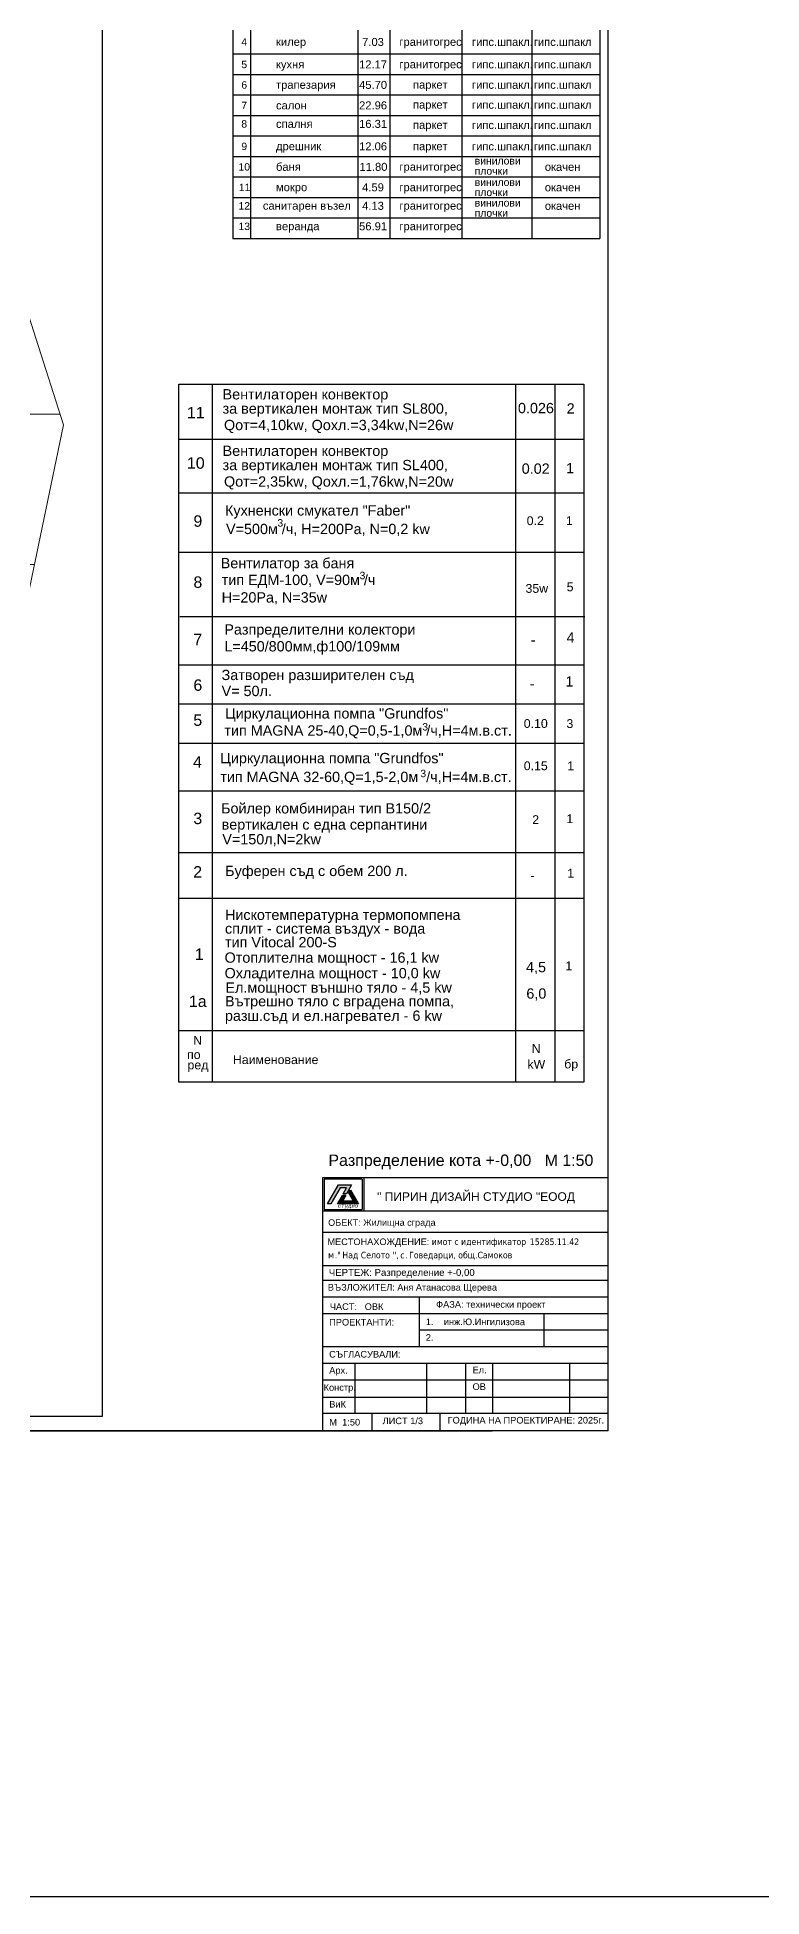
# Model space of a CAD drawing. Header units: centimetres. Extents: x 5906 to 32017, y -966 to 7982.
# Drawn here: x 17693 to 18961, y 2654 to 5908 of the extents above; entities that cross this region are included whole.
import ezdxf

# ---------------------------------------------------------------- set-up
doc = ezdxf.new("R2010")
doc.units = ezdxf.units.CM
doc.header["$MEASUREMENT"] = 0
doc.layers.add('ARCH', color=7, linetype='Continuous')
doc.layers.add('ИМОТНИ_ГРАНИЦИ_Pen_No__21', color=7, linetype='Continuous', lineweight=13)
doc.layers.add('плочи_Pen_No__41', color=7, linetype='Continuous', lineweight=13)
doc.styles.add('GENERATED_STYLE_1', font='arial.ttf')
doc.styles.add('GENERATED_STYLE_148', font='arial.ttf')
doc.styles.add('GENERATED_STYLE_3', font='couri.ttf')
doc.styles.add('GENERATED_STYLE_7', font='tahoma.ttf')

msp = doc.modelspace()

# ---------------------------------------------------------------- hatches: boundary and pattern name
at = {"layer": 'ARCH', "linetype": 'ByBlock'}
for points in [[(18220.291, 3899.409), (18201.411, 3866.538), (18207.113, 3866.538), (18223.049, 3894.281), (18234.371, 3894.281), (18228.613, 3884.127), (18234.522, 3884.127), (18236.812, 3888.165), (18239.719, 3893.292), (18240.28, 3894.281), (18243.188, 3899.409), (18237.279, 3899.409), (18236.169, 3899.409)], [(18227.1, 3881.458), (18218.639, 3866.538), (18224.548, 3866.538), (18249.364, 3866.538), (18255.247, 3866.538), (18252.24, 3871.719), (18241.182, 3890.771), (18238.275, 3885.644), (18246.357, 3871.719), (18227.486, 3871.719), (18233.009, 3881.458)]]:
    msp.add_hatch(color=256, dxfattribs=at).paths.add_polyline_path(points)

# ---------------------------------------------------------------- linework, layer by layer
msp.add_lwpolyline([(13027.15, 7536.77), (32016.754, 7536.77), (32016.754, 2653.713), (13027.15, 2653.713)], close=True)
for p, q in [((17807.058, 6444.139), (17807.058, 3494.512)), ((18692.401, 3469.139), (18692.401, 6469.139)), ((18035.4, 6057.818), (18035.4, 5555.95)), ((18066.166, 6057.818), (18066.166, 5555.95)), ((18254.36, 6057.818), (18254.36, 5555.95)), ((18310.719, 5555.95), (18310.719, 6057.818)), ((18436.219, 6057.818), (18436.219, 5555.95)), ((18558.929, 6057.818), (18558.929, 5555.95)), ((18677.929, 6057.818), (18677.929, 5555.95)), ((18035.4, 5878.579), (18677.929, 5878.579)), ((18035.4, 5842.732), (18677.929, 5842.732)), ((18035.4, 5806.884), (18677.929, 5806.884)), ((18035.4, 5771.036), (18677.929, 5771.036)), ((18035.4, 5735.189), (18677.929, 5735.189)), ((18035.4, 5699.341), (18677.929, 5699.341)), ((18035.4, 5663.493), (18677.929, 5663.493)), ((18035.4, 5627.646), (18677.929, 5627.646)), ((18035.4, 5591.798), (18677.929, 5591.798)), ((18035.4, 5555.95), (18677.929, 5555.95)), ((17941.122, 4079.21), (17941.122, 5300.669)), ((17941.123, 5300.669), (18649.488, 5300.669)), ((17999.196, 5300.669), (17999.196, 4079.21)), ((18530.388, 5300.669), (18530.388, 4079.21)), ((18598.901, 5300.669), (18598.901, 4079.21)), ((18649.488, 5300.669), (18649.487, 4079.21)), ((17941.123, 5204.372), (18649.488, 5204.372)), ((17941.123, 5110.55), (18649.488, 5110.55)), ((17941.121, 5006.926), (18649.487, 5006.926)), ((17942.943, 4894.116), (18651.308, 4894.116)), ((17941.122, 4809.917), (18649.434, 4809.906)), ((17941.122, 4741.363), (18649.487, 4741.363)), ((17941.122, 4672.81), (18649.487, 4672.81)), ((17941.122, 4589.061), (18649.487, 4589.061)), ((17941.122, 4481.373), (18649.487, 4481.373)), ((18649.487, 4400.864), (17941.122, 4400.864)), ((18649.487, 4265.137), (18649.487, 4079.21)), ((18649.487, 4169.21), (17941.122, 4169.21)), ((18649.487, 4079.21), (17941.122, 4079.21)), ((18192.401, 3912.149), (18192.401, 3469.139)), ((18261.886, 3912.149), (18192.401, 3912.149)), ((18692.401, 3912.149), (18192.401, 3912.149)), ((18261.886, 3909.481), (18195.069, 3909.481)), ((18195.069, 3909.481), (18195.069, 3856.635)), ((18261.886, 3909.481), (18195.069, 3909.481)), ((18261.886, 3909.481), (18261.886, 3856.635)), ((18261.886, 3909.481), (18261.886, 3856.635)), ((18264.555, 3912.149), (18264.555, 3853.967)), ((18264.555, 3912.149), (18264.555, 3853.967)), ((18692.401, 3469.139), (18692.401, 3912.149)), ((18192.401, 3853.967), (18692.401, 3853.967)), ((18195.069, 3856.635), (18261.886, 3856.635)), ((18195.069, 3856.635), (18261.886, 3856.635)), ((18192.401, 3816.622), (18692.401, 3816.622)), ((18192.401, 3758.674), (18692.401, 3758.674)), ((18192.401, 3732.903), (18692.401, 3732.903)), ((18192.401, 3732.903), (18692.401, 3732.903)), ((18192.401, 3703.812), (18692.401, 3703.812)), ((18192.401, 3703.812), (18692.401, 3703.812)), ((18361.516, 3703.812), (18361.516, 3674.721)), ((18361.516, 3703.812), (18361.516, 3674.721)), ((18361.516, 3703.812), (18361.516, 3616.539)), ((18192.401, 3674.721), (18692.401, 3674.721)), ((18361.516, 3645.63), (18692.401, 3645.63)), ((18579.844, 3674.721), (18579.844, 3616.539)), ((18192.401, 3616.539), (18692.401, 3616.539)), ((18192.401, 3616.539), (18692.401, 3616.539)), ((18192.401, 3616.539), (18692.401, 3616.539)), ((18361.516, 3616.539), (18692.401, 3616.539)), ((18361.516, 3616.539), (18692.401, 3616.539)), ((18192.401, 3587.448), (18692.401, 3587.448)), ((18249.087, 3587.916), (18249.087, 3500.174)), ((18374.36, 3587.448), (18374.36, 3500.174)), ((18442.401, 3587.448), (18442.401, 3500.174)), ((18490.166, 3587.448), (18490.166, 3500.174)), ((18624.36, 3587.448), (18624.36, 3500.174)), ((18192.401, 3558.357), (18692.401, 3558.357)), ((18192.401, 3527.988), (18692.401, 3527.988)), ((17807.058, 3494.512), (14539.202, 3494.512)), ((18192.401, 3500.174), (18692.401, 3500.174)), ((18192.401, 3500.174), (18692.401, 3500.174)), ((18278.613, 3500.174), (18278.613, 3469.139)), ((18397.682, 3500.174), (18397.682, 3469.139)), ((18489.202, 3469.139), (14489.202, 3469.139)), ((15691.358, 3469.139), (18489.202, 3469.139)), ((18692.401, 3469.139), (18192.401, 3469.139))]:
    msp.add_line(p, q, dxfattribs=at)
for points in [[(18220.291, 3899.409), (18236.169, 3899.409), (18237.279, 3899.409), (18243.188, 3899.409), (18240.28, 3894.281), (18239.719, 3893.292), (18236.812, 3888.165), (18234.522, 3884.127), (18228.613, 3884.127), (18234.371, 3894.281), (18223.049, 3894.281), (18207.113, 3866.538), (18201.411, 3866.538)], [(18227.1, 3881.458), (18233.009, 3881.458), (18227.486, 3871.719), (18246.357, 3871.719), (18238.275, 3885.644), (18241.182, 3890.771), (18252.24, 3871.719), (18255.247, 3866.538), (18249.364, 3866.538), (18224.548, 3866.538), (18218.639, 3866.538)]]:
    msp.add_lwpolyline(points, close=True, dxfattribs=at)
at = {"layer": 'ИМОТНИ_ГРАНИЦИ_Pen_No__21', "color": 7, "linetype": 'Continuous', "lineweight": 13, "flags": 128}
msp.add_lwpolyline([(14539.202, 4366.234), (14737.259, 4319.622), (16281.66, 3956.152), (17418.031, 3688.71), (17738.977, 5229.689), (17428.537, 6201.002), (17066.045, 6200.317), (16525.965, 6203.067), (15985.645, 6205.829), (15870.309, 6211.743), (15551.053, 6228.114), (15260.155, 6243.03), (15000.616, 6256.339), (14642.708, 6258.378), (14539.202, 6258.92)], dxfattribs=at)
at = {"layer": 'плочи_Pen_No__41', "color": 7, "linetype": 'Continuous', "lineweight": 13}
msp.add_lwpolyline([(17733.001, 5248.388), (17357.352, 5248.359), (17357.372, 4985.029), (17688.522, 4985.054)], dxfattribs=at)

# ---------------------------------------------------------------- texts
at = {"layer": 'ARCH', "linetype": 'ByBlock'}
for s, height, style, p in [('Вентилаторен конвектор', 18, 'GENERATED_STYLE_148', (18017.552, 5274.083)), ('11', 20, 'GENERATED_STYLE_148', (17955.083, 5240.964)), ('за вертикален монтаж тип SL800,', 18, 'GENERATED_STYLE_148', (18017.552, 5249.155)), ('0.026', 18, 'GENERATED_STYLE_148', (18534.415, 5249.961)), ('2', 18, 'GENERATED_STYLE_148', (18619.73, 5249.358)), ('Qот=4,10kw, Qохл.=3,34kw,N=26w', 18, 'GENERATED_STYLE_148', (18020.006, 5220.315)), ('Вентилаторен конвектор', 18, 'GENERATED_STYLE_148', (18017.557, 5175.186)), ('10', 20, 'GENERATED_STYLE_148', (17955.083, 5152.796)), ('за вертикален монтаж тип SL400,', 18, 'GENERATED_STYLE_148', (18017.557, 5150.258)), ('0.02', 18, 'GENERATED_STYLE_148', (18541.062, 5143.987)), ('1', 18, 'GENERATED_STYLE_148', (18618.706, 5144.874)), ('Qот=2,35kw, Qохл.=1,76kw,N=20w', 18, 'GENERATED_STYLE_148', (18020.011, 5121.419)), ('Кухненски смукател "Faber"', 18, 'GENERATED_STYLE_148', (18021.751, 5070.844)), ('9', 20, 'GENERATED_STYLE_148', (17966.494, 5051.244)), ('V=500м /ч, H=200Pа, N=0,2 kw', 18, 'GENERATED_STYLE_148', (18023.513, 5038.413)), ('3', 13, 'GENERATED_STYLE_1', (18113.492, 5051.554)), ('0.2', 15.4239, 'GENERATED_STYLE_148', (18549.73, 5054.126)), ('1', 15.424, 'GENERATED_STYLE_148', (18618.324, 5054.126)), ('Вентилатор за баня', 18, 'GENERATED_STYLE_148', (18014.237, 4978.622)), ('8', 20, 'GENERATED_STYLE_148', (17966.494, 4944.361)), ('  тип ЕДМ-100, V=90м /ч', 18, 'GENERATED_STYLE_148', (18002.034, 4949.229)), ('3', 13, 'GENERATED_STYLE_1', (18257.266, 4959.444)), ('35w', 15.4239, 'GENERATED_STYLE_148', (18547.668, 4935.639)), ('5', 15.424, 'GENERATED_STYLE_148', (18619.678, 4938.39)), ('H=20Pa, N=35w', 18, 'GENERATED_STYLE_148', (18015.897, 4918.682)), ('7', 20, 'GENERATED_STYLE_148', (17966.356, 4843.982)), ('Разпределителни колектори', 18, 'GENERATED_STYLE_148', (18020.613, 4862.536)), ('L=450/800мм,ф100/109мм', 18, 'GENERATED_STYLE_148', (18020.613, 4833.076)), ('-', 18, 'GENERATED_STYLE_148', (18556.963, 4844.325)), ('4', 18, 'GENERATED_STYLE_148', (18619.506, 4848.434)), ('6', 20, 'GENERATED_STYLE_148', (17966.494, 4764.134)), ('Затворен разширителен съд', 18, 'GENERATED_STYLE_148', (18015.803, 4782.946)), ('1', 18, 'GENERATED_STYLE_148', (18617.685, 4771.696)), ('V= 50л.', 18, 'GENERATED_STYLE_148', (18015.803, 4754.925)), ('-', 18, 'GENERATED_STYLE_148', (18555.142, 4767.587)), ('Циркулационна помпа "Grundfos"', 18, 'GENERATED_STYLE_148', (18013.467, 4637.48)), ('тип MAGNA 32-60,Q=1,5-2,0м  /ч,H=4м.в.ст.', 18, 'GENERATED_STYLE_148', (18013.467, 4604.495)), ('3', 13, 'GENERATED_STYLE_1', (18363.547, 4612.993)), ('Бойлер комбиниран тип B150/2', 18, 'GENERATED_STYLE_148', (18014.882, 4549.489)), ('вертикален с една серпантини', 18, 'GENERATED_STYLE_148', (18015.791, 4521.248)), ('V=150л,N=2kw', 18, 'GENERATED_STYLE_148', (18017.047, 4495.443)), ('МЕСТОНАХОЖДЕНИЕ', 11.5, 'GENERATED_STYLE_1', (18200.998, 3794.245)), ('м', 11.5, 'GENERATED_STYLE_7', (18202.191, 3770.961)), ('."', 11.5, 'GENERATED_STYLE_7', (18213.894, 3770.961)), ('Над Селото', 11.5, 'GENERATED_STYLE_7', (18227.193, 3770.961)), ('",', 11.5, 'GENERATED_STYLE_7', (18315.244, 3770.961)), ('с', 11.5, 'GENERATED_STYLE_7', (18328.544, 3770.961)), ('Говедарци, общ.Самоков', 11.50001, 'GENERATED_STYLE_7', (18344.001, 3770.961)), (':', 11.5, 'GENERATED_STYLE_1', (18374.832, 3794.245)), (' имот с идентификатор ', 11.50001, 'GENERATED_STYLE_7', (18379.295, 3794.409)), ('15285.11.42', 11.50001, 'GENERATED_STYLE_7', (18555.162, 3794.245)), ('.', 11.5, 'GENERATED_STYLE_7', (18337.587, 3770.961))]:
    msp.add_text(s, height=height, dxfattribs=dict(at, style=style)).set_placement(p)
for s, insert, char_height, attachment_point, style in [('\\A1;{\\pql;\\fArial|b0|i0|c0|p0;\\W1.000000;4}', (18050.339, 5899.621), 12.96, 4, 'GENERATED_STYLE_1'), ('\\A1;{\\pql;\\fArial|b0|i0|c0|p0;\\W1.000000;килер}', (18111.008, 5897.773), 14, 4, 'GENERATED_STYLE_1'), ('\\A1;{\\pql;\\fArial|b0|i0|c0|p0;\\W1.000000;7.03}', (18261.744, 5899.559), 14, 4, 'GENERATED_STYLE_1'), ('\\A1;{\\pql;\\fArial|b0|i0|c0|p0;\\W1.000000;гранитогрес}', (18326.949, 5897.773), 14, 4, 'GENERATED_STYLE_1'), ('\\A1;{\\pql;\\fArial|b0|i0|c0|p0;\\W1.000000;гипс.шпакл.}', (18454.045, 5899.568), 14, 4, 'GENERATED_STYLE_1'), ('\\A1;{\\pql;\\fArial|b0|i0|c0|p0;\\W1.000000;гипс.шпакл}', (18562.273, 5899.568), 14, 4, 'GENERATED_STYLE_1'), ('\\A1;{\\pql;\\fArial|b0|i0|c0|p0;\\W1.000000;5}', (18050.339, 5860.189), 12.96, 4, 'GENERATED_STYLE_1'), ('\\A1;{\\pql;\\fArial|b0|i0|c0|p0;\\W1.000000;кухня}', (18111.008, 5858.336), 14, 4, 'GENERATED_STYLE_1'), ('\\A1;{\\pql;\\fArial|b0|i0|c0|p0;\\W1.000000;12.17}', (18256.405, 5860.357), 14, 4, 'GENERATED_STYLE_1'), ('\\A1;{\\pql;\\fArial|b0|i0|c0|p0;\\W1.000000;гранитогрес}', (18326.949, 5858.449), 14, 4, 'GENERATED_STYLE_1'), ('\\A1;{\\pql;\\fArial|b0|i0|c0|p0;\\W1.000000;гипс.шпакл.}', (18454.045, 5860.244), 14, 4, 'GENERATED_STYLE_1'), ('\\A1;{\\pql;\\fArial|b0|i0|c0|p0;\\W1.000000;гипс.шпакл}', (18562.273, 5860.244), 14, 4, 'GENERATED_STYLE_1'), ('\\A1;{\\pql;\\fArial|b0|i0|c0|p0;\\W1.000000;6}', (18050.339, 5824.341), 12.96, 4, 'GENERATED_STYLE_1'), ('\\A1;{\\pql;\\fArial|b0|i0|c0|p0;\\W1.000000;трапезария}', (18111.008, 5822.601), 14, 4, 'GENERATED_STYLE_1'), ('\\A1;{\\pql;\\fArial|b0|i0|c0|p0;\\W1.000000;45.70}', (18256.405, 5824.392), 14, 4, 'GENERATED_STYLE_1'), ('\\A1;{\\pql;\\fArial|b0|i0|c0|p0;\\W1.000000;паркет}', (18350.723, 5822.779), 14, 4, 'GENERATED_STYLE_1'), ('\\A1;{\\pql;\\fArial|b0|i0|c0|p0;\\W1.000000;гипс.шпакл.}', (18454.045, 5824.575), 14, 4, 'GENERATED_STYLE_1'), ('\\A1;{\\pql;\\fArial|b0|i0|c0|p0;\\W1.000000;гипс.шпакл}', (18562.273, 5824.575), 14, 4, 'GENERATED_STYLE_1'), ('\\A1;{\\pql;\\fArial|b0|i0|c0|p0;\\W1.000000;7}', (18050.339, 5788.602), 12.96, 4, 'GENERATED_STYLE_1'), ('\\A1;{\\pql;\\fArial|b0|i0|c0|p0;\\W1.000000;салон}', (18111.008, 5788.549), 14, 4, 'GENERATED_STYLE_1'), ('\\A1;{\\pql;\\fArial|b0|i0|c0|p0;\\W1.000000;22.96}', (18256.405, 5788.544), 14, 4, 'GENERATED_STYLE_1'), ('\\A1;{\\pql;\\fArial|b0|i0|c0|p0;\\W1.000000;паркет}', (18350.723, 5787.841), 14, 4, 'GENERATED_STYLE_1'), ('\\A1;{\\pql;\\fArial|b0|i0|c0|p0;\\W1.000000;гипс.шпакл.}', (18454.045, 5789.636), 14, 4, 'GENERATED_STYLE_1'), ('\\A1;{\\pql;\\fArial|b0|i0|c0|p0;\\W1.000000;гипс.шпакл}', (18562.273, 5789.636), 14, 4, 'GENERATED_STYLE_1'), ('\\A1;{\\pql;\\fArial|b0|i0|c0|p0;\\W1.000000;8}', (18050.339, 5756.122), 12.96, 4, 'GENERATED_STYLE_1'), ('\\A1;{\\pql;\\fArial|b0|i0|c0|p0;\\W1.000000;спалня}', (18111.008, 5756.178), 14, 4, 'GENERATED_STYLE_1'), ('\\A1;{\\pql;\\fArial|b0|i0|c0|p0;\\W1.000000;16.31}', (18256.405, 5756.168), 14, 4, 'GENERATED_STYLE_1'), ('\\A1;{\\pql;\\fArial|b0|i0|c0|p0;\\W1.000000;паркет}', (18350.723, 5752.289), 14, 4, 'GENERATED_STYLE_1'), ('\\A1;{\\pql;\\fArial|b0|i0|c0|p0;\\W1.000000;гипс.шпакл.}', (18454.045, 5754.085), 14, 4, 'GENERATED_STYLE_1'), ('\\A1;{\\pql;\\fArial|b0|i0|c0|p0;\\W1.000000;гипс.шпакл}', (18562.273, 5754.085), 14, 4, 'GENERATED_STYLE_1'), ('\\A1;{\\pql;\\fArial|b0|i0|c0|p0;\\W1.000000;9}', (18050.339, 5716.798), 12.96, 4, 'GENERATED_STYLE_1'), ('\\A1;{\\pql;\\fArial|b0|i0|c0|p0;\\W1.000000;дрешник}', (18111.008, 5715.058), 14, 4, 'GENERATED_STYLE_1'), ('\\A1;{\\pql;\\fArial|b0|i0|c0|p0;\\W1.000000;12.06}', (18256.405, 5716.849), 14, 4, 'GENERATED_STYLE_1'), ('\\A1;{\\pql;\\fArial|b0|i0|c0|p0;\\W1.000000;паркет}', (18350.723, 5715.058), 14, 4, 'GENERATED_STYLE_1'), ('\\A1;{\\pql;\\fArial|b0|i0|c0|p0;\\W1.000000;гипс.шпакл.}', (18454.045, 5716.854), 14, 4, 'GENERATED_STYLE_1'), ('\\A1;{\\pql;\\fArial|b0|i0|c0|p0;\\W1.000000;гипс.шпакл}', (18562.273, 5716.854), 14, 4, 'GENERATED_STYLE_1'), ('\\A1;{\\pql;\\fArial|b0|i0|c0|p0;\\W1.000000;10}', (18045.421, 5680.95), 12.96, 4, 'GENERATED_STYLE_1'), ('\\A1;{\\pql;\\fArial|b0|i0|c0|p0;\\W1.000000;баня }', (18111.008, 5681.042), 14, 4, 'GENERATED_STYLE_1'), ('\\A1;{\\pql;\\fArial|b0|i0|c0|p0;\\W1.000000;11.80}', (18257.118, 5681.001), 14, 4, 'GENERATED_STYLE_1'), ('\\A1;{\\pql;\\fArial|b0|i0|c0|p0;\\W1.000000;гранитогрес}', (18326.949, 5679.211), 14, 4, 'GENERATED_STYLE_1'), ('\\A1;{\\pql;\\fArial|b0|i0|c0|p0;\\W1.000000;окачен}', (18581.481, 5681.006), 14, 4, 'GENERATED_STYLE_1'), ('\\A1;{\\pql;\\fArial|b0|i0|c0|p0;\\W1.000000;11}', (18046.073, 5645.211), 12.96, 4, 'GENERATED_STYLE_1'), ('\\A1;{\\pql;\\fArial|b0|i0|c0|p0;\\W1.000000;мокро}', (18111.008, 5643.363), 14, 4, 'GENERATED_STYLE_1'), ('\\A1;{\\pql;\\fArial|b0|i0|c0|p0;\\W1.000000;4.59}', (18261.744, 5645.153), 14, 4, 'GENERATED_STYLE_1'), ('\\A1;{\\pql;\\fArial|b0|i0|c0|p0;\\W1.000000;гранитогрес}', (18326.949, 5643.363), 14, 4, 'GENERATED_STYLE_1'), ('\\A1;{\\pql;\\fArial|b0|i0|c0|p0;\\W1.000000;окачен}', (18581.481, 5645.158), 14, 4, 'GENERATED_STYLE_1'), ('\\A1;{\\pql;\\fArial|b0|i0|c0|p0;\\W1.000000;12}', (18045.421, 5612.84), 12.96, 4, 'GENERATED_STYLE_1'), ('\\A1;{\\pql;\\fArial|b0|i0|c0|p0;\\W1.000000;санитарен възел}', (18088.057, 5610.992), 14, 4, 'GENERATED_STYLE_1'), ('\\A1;{\\pql;\\fArial|b0|i0|c0|p0;\\W1.000000;4.13}', (18261.744, 5612.778), 14, 4, 'GENERATED_STYLE_1'), ('\\A1;{\\pql;\\fArial|b0|i0|c0|p0;\\W1.000000;гранитогрес}', (18326.949, 5610.992), 14, 4, 'GENERATED_STYLE_1'), ('\\A1;{\\pql;\\fArial|b0|i0|c0|p0;\\W1.000000;окачен}', (18581.481, 5612.787), 14, 4, 'GENERATED_STYLE_1'), ('\\A1;{\\pql;\\fArial|b0|i0|c0|p0;\\W1.000000;13}', (18045.421, 5576.88), 12.96, 4, 'GENERATED_STYLE_1'), ('\\A1;{\\pql;\\fArial|b0|i0|c0|p0;\\W1.000000;веранда}', (18111.008, 5575.144), 14, 4, 'GENERATED_STYLE_1'), ('\\A1;{\\pql;\\fArial|b0|i0|c0|p0;\\W1.000000;56.91}', (18256.405, 5576.935), 14, 4, 'GENERATED_STYLE_1'), ('\\A1;{\\pql;\\fArial|b0|i0|c0|p0;\\W1.000000;гранитогрес}', (18326.949, 5575.144), 14, 4, 'GENERATED_STYLE_1'), ('\\A1;{\\fArial CYR|b0|i0|c204|p34;5}', (17966.34, 4702.538), 20, 7, 'GENERATED_STYLE_148'), ('\\A1;{\\fArial CYR|b0|i0|c204|p34;Циркулационна помпа "Grundfos"}', (18021.928, 4710.223), 18, 7, 'GENERATED_STYLE_148'), ('\\A1;тип MAGNA 25-40,Q=0,5-1,0м /ч,H=4м.в.ст.', (18020.679, 4680.764), 18, 7, 'GENERATED_STYLE_148'), ('\\A1;{\\fArial CYR|b0|i0|c204|p34;3}', (18367.008, 4694.497), 13, 7, 'GENERATED_STYLE_1'), ('\\A1;{\\fArial CYR|b0|i0|c204|p34;0.10}', (18544.621, 4699.053), 15.42393, 7, 'GENERATED_STYLE_1'), ('\\A1;3', (18619.271, 4698.84), 15.4239, 7, 'GENERATED_STYLE_1'), ('\\A1;{\\fArial CYR|b0|i0|c204|p34;4}', (17965.723, 4629.538), 20, 7, 'GENERATED_STYLE_148'), ('\\A1;{\\fArial CYR|b0|i0|c204|p34;0.15}', (18544.621, 4625.072), 15.42393, 7, 'GENERATED_STYLE_1'), ('\\A1;1', (18620.706, 4625.123), 15.4239, 7, 'GENERATED_STYLE_1'), ('\\A1;{\\fArial CYR|b0|i0|c204|p34;3}', (17966.355, 4530.563), 20, 7, 'GENERATED_STYLE_148'), ('\\A1;2', (18559.434, 4530.95), 15.4239, 7, 'GENERATED_STYLE_1'), ('\\A1;1', (18619.166, 4532.598), 15.4239, 7, 'GENERATED_STYLE_1'), ('\\A1;Буферен съд с обем 200 л.', (18022.021, 4434.615), 18, 7, 'GENERATED_STYLE_148'), ('\\A1;{\\fArial CYR|b0|i0|c204|p34;2}', (17966.078, 4437.314), 20, 7, 'GENERATED_STYLE_148'), ('\\A1;{\\fArial CYR|b0|i0|c204|p34;-}', (18556.497, 4433.247), 15.42393, 7, 'GENERATED_STYLE_1'), ('\\A1;{\\fArial CYR|b0|i0|c204|p34;1}', (18620.706, 4437.356), 15.42393, 7, 'GENERATED_STYLE_1'), ('\\A1;{\\fArial CYR|b0|i0|c204|p34;Нискотемпературна термопомпена}', (18021.745, 4357.754), 18, 7, 'GENERATED_STYLE_148'), ('\\A1;тип Vitocal 200-S ', (18021.753, 4315.055), 18, 7, 'GENERATED_STYLE_148'), ('\\A1;{\\fArial CYR|b0|i0|c204|p34;сплит - система въздух - вода}', (18021.753, 4333.651), 18, 7, 'GENERATED_STYLE_148'), ('\\A1;{\\fArial CYR|b0|i0|c204|p34;1}', (17968.837, 4293.288), 20, 7, 'GENERATED_STYLE_148'), ('\\A1;Отоплителна мощност - 16,1 kw ', (18021.051, 4283.122), 18, 7, 'GENERATED_STYLE_148'), ('\\A1;Охладителна мощност - 10,0 kw ', (18021.051, 4255.946), 18, 7, 'GENERATED_STYLE_148'), ('\\A1;{\\fArial CYR|b0|i0|c204|p34;4,5}', (18548.626, 4268.31), 18, 7, 'GENERATED_STYLE_148'), ('\\A1;{\\fArial|b0|i0|c0|p34;1}', (18617.454, 4275.1), 15.42393, 7, 'GENERATED_STYLE_1'), ('\\A1;1a', (17958.596, 4210.625), 20, 7, 'GENERATED_STYLE_148'), ('\\A1;Ел.мощност външно тяло - 4,5 kw', (18022.602, 4230.608), 18, 7, 'GENERATED_STYLE_148'), ('\\A1;{\\fArial CYR|b0|i0|c204|p34;6,0}', (18549.15, 4222.046), 18, 7, 'GENERATED_STYLE_148'), ('\\A1;{\\fArial CYR|b0|i0|c204|p34;разш.съд и ел.нагревател - 6 kw }', (18021.635, 4181.207), 18, 7, 'GENERATED_STYLE_148'), ('\\A1;{\\fArial CYR|b0|i0|c204|p34;Вътрешно тяло с вградена помпа,}', (18021.79, 4206.577), 18, 7, 'GENERATED_STYLE_148'), ('\\A1;{\\fArial CYR|b0|i0|c204|p34;N}', (17966.051, 4144.911), 15.42393, 7, 'GENERATED_STYLE_1'), ('\\A1;{\\fArial CYR|b0|i0|c204|p34;N}', (18558.569, 4130.385), 15.42393, 7, 'GENERATED_STYLE_1'), ('\\A1;{\\fArial CYR|b0|i0|c204|p34;по}', (17955.35, 4119.651), 15.42393, 7, 'GENERATED_STYLE_1'), ('\\A1;{\\fArial CYR|b0|i0|c204|p34;ред}', (17956.143, 4097.134), 15.42393, 7, 'GENERATED_STYLE_1'), ('\\A1;{\\fArial CYR|b0|i0|c204|p34;Наименование}', (18035.608, 4110.774), 15.42393, 7, 'GENERATED_STYLE_1'), ('\\A1;{\\fArial CYR|b0|i0|c204|p34;kW}', (18551.099, 4102.947), 15.42393, 7, 'GENERATED_STYLE_1'), ('\\A1;{\\fArial CYR|b0|i0|c204|p34;бр}', (18615.421, 4098.748), 15.42393, 7, 'GENERATED_STYLE_1'), ('\\A1;{\\pql;\\fArial|b0|i0|c0|p0;\\W1.000000;Разпределение кота \\fArial|b0|i0|c0|p0;\\W1.000000;+-\\fArial|b0|i0|c0|p0;\\W1.000000;0,00   М 1:50}', (18202.69, 3926.693), 20, 7, 'GENERATED_STYLE_1'), ('\\A1;{\\pqc;\\fArial|b0|i0|c0|p0;\\W1.000000;" ПИРИН ДИЗАЙН СТУДИО "ЕООД}', (18461.035, 3867.293), 15, 8, 'GENERATED_STYLE_1'), ('\\A1;{\\pqc;\\fCourier New|b0|i1|c0|p0;\\W1.000000;студио}', (18236.993, 3858), 6, 8, 'GENERATED_STYLE_3'), ('\\A1;{\\pql;\\fArial|b0|i0|c0|p0;\\W1.000000;ОБЕКТ:\\fArial|b0|i0|c0|p0;\\W1.000000; Жилищна сграда}', (18202.228, 3824.509), 11.40508, 7, 'GENERATED_STYLE_1'), ('\\A1;{\\pql;\\fArial|b0|i0|c0|p0;\\W1.000000;ЧЕРТЕЖ:\\fArial|b0|i0|c0|p0;\\W1.000000; Разпределение +-0,00\\fArial|b0|i0|c0|p0;\\W1.000000; }', (18203.456, 3736.682), 12.040407, 7, 'GENERATED_STYLE_1'), ('\\A1;{\\pql;\\fArial|b0|i0|c0|p0;\\W1.000000;ВЪЗЛОЖИТЕЛ: Aня \\fArial|b0|i0|c0|p0;\\W1.000000;Атанасова \\fArial|b0|i0|c0|p0;\\W1.000000;Щерева }', (18201.818, 3711.101), 11.405078, 7, 'GENERATED_STYLE_1'), ('\\A1;ЧАСТ:   ОВК', (18205.116, 3680.583), 11.58217, 7, 'GENERATED_STYLE_1'), ('\\A1;{\\pql;\\fArial|b0|i0|c0|p0;\\W1.000000;ФАЗА: технически проект }', (18391.128, 3681.072), 11.58217, 7, 'GENERATED_STYLE_1'), ('\\A1;{\\pql;\\fArial|b0|i0|c0|p0;\\W1.000000;ПРОЕКТАНТИ:}', (18204.033, 3653.316), 11.58217, 7, 'GENERATED_STYLE_1'), ('\\A1;\\pxql;1.    инж.Ю.Ингилизова', (18373.148, 3653.912), 11.58217, 7, 'GENERATED_STYLE_1'), ('\\A1;{\\pql;\\fArial|b0|i0|c0|p0;\\W1.000000;2.}', (18373.148, 3626.707), 11.58217, 7, 'GENERATED_STYLE_1'), ('\\A1;{\\pql;\\fArial|b0|i0|c0|p0;\\W1.000000;2.}', (18373.148, 3626.707), 11.58217, 7, 'GENERATED_STYLE_1'), ('\\A1;{\\pql;\\fArial|b0|i0|c0|p0;\\W1.000000;Арх.}', (18204.153, 3565.783), 11.58217, 7, 'GENERATED_STYLE_1'), ('\\A1;{\\pql;\\fArial|b0|i0|c0|p0;\\W1.000000;СЪГЛАСУВАЛИ:}', (18204.033, 3597.224), 11.58217, 7, 'GENERATED_STYLE_1'), ('\\A1;{\\pql;\\fArial|b0|i0|c0|p0;\\W1.000000;Ел.}', (18454.966, 3569.741), 11.58217, 7, 'GENERATED_STYLE_1'), ('\\A1;{\\pql;\\fArial|b0|i0|c0|p0;\\W1.000000;Констр.}', (18194.365, 3535.721), 11.58217, 7, 'GENERATED_STYLE_1'), ('\\A1;{\\pql;\\fArial|b0|i0|c0|p0;\\W1.000000;ОВ}', (18454.966, 3540.511), 11.58217, 7, 'GENERATED_STYLE_1'), ('\\A1;{\\pql;\\fArial|b0|i0|c0|p0;\\W1.000000;ВиК}', (18204.172, 3509.953), 11.58217, 7, 'GENERATED_STYLE_1'), ('\\A1;{\\pql;\\fArial|b0|i0|c0|p0;\\W1.000000;M  1:50}', (18204.267, 3478.3), 11.58649, 7, 'GENERATED_STYLE_1'), ('\\A1;\\pxql;ЛИСТ 1/3 ', (18297.565, 3480.69), 11.58217, 7, 'GENERATED_STYLE_1'), ('\\A1;{\\pql;\\fArial|b0|i0|c0|p0;\\W1.000000;ГОДИНА НА ПРОЕКТИРАНЕ: 202\\fArial|b0|i0|c0|p0;\\W1.000000;5\\fArial|b0|i0|c0|p0;\\W1.000000;г. }', (18411.325, 3478.6), 11.582173, 7, 'GENERATED_STYLE_1')]:
    msp.add_mtext(s, dxfattribs=dict(at, insert=insert, char_height=char_height, attachment_point=attachment_point, style=style))
at = {"layer": 'ARCH', "linetype": 'ByBlock', "char_height": 13, "attachment_point": 4, "line_spacing_factor": 0.824617, "style": 'GENERATED_STYLE_1'}
for insert in [(18458.773, 5682.654), (18458.773, 5645.264), (18458.773, 5609.099)]:
    msp.add_mtext('\\A1;{\\pql;\\fArial|b0|i0|c0|p0;\\W1.000000;винилови\\P\\pql;\\fArial|b0|i0|c0|p0;\\W1.000000;плочки}', dxfattribs=dict(at, insert=insert))

doc.saveas('drawing.dxf')
